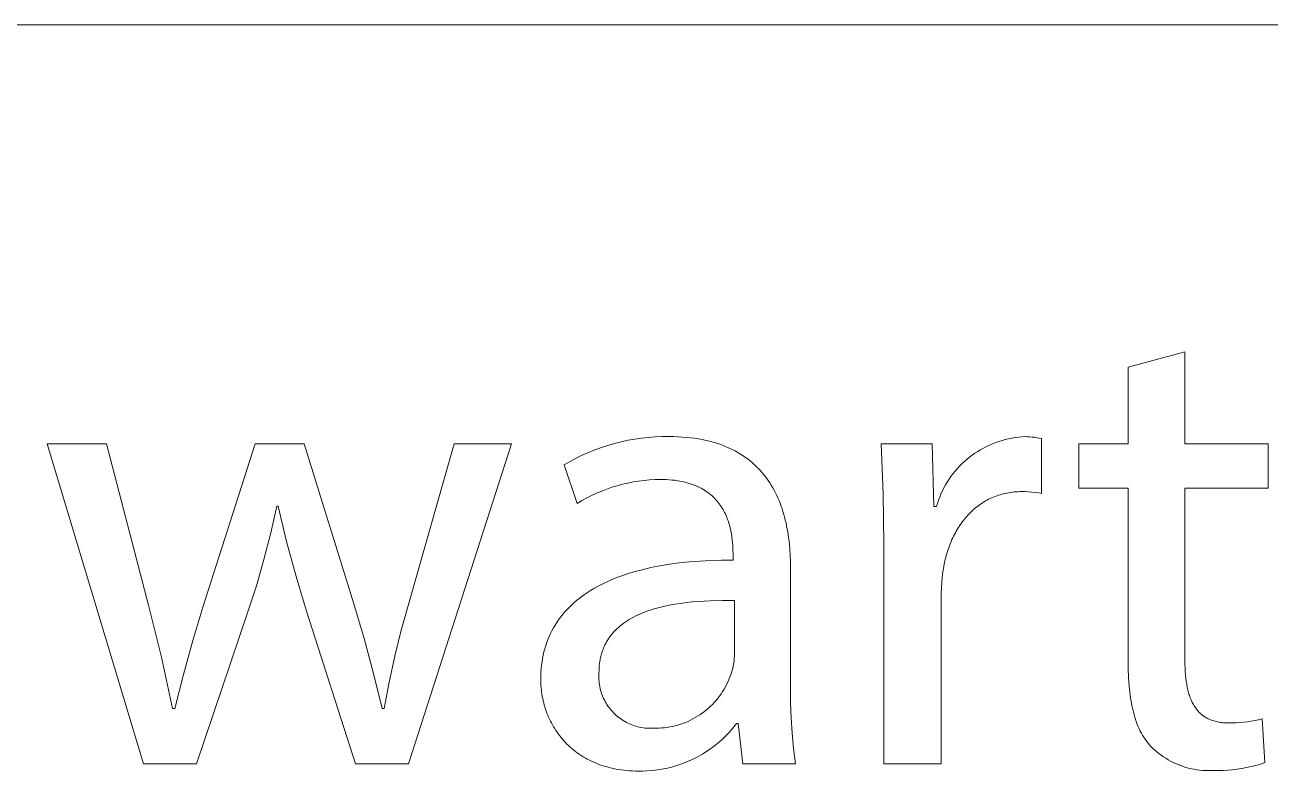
# Model space of a CAD drawing. Header units: millimetres. Extents: x -1519 to 3497, y -297 to 3208.
# Drawn here: x 2139.7 to 2234.4, y -213.3 to -156.6 of the extents above; entities that cross this region are included whole.
import ezdxf

# ---------------------------------------------------------------- set-up
doc = ezdxf.new("R2010")
doc.units = ezdxf.units.MM
doc.header["$MEASUREMENT"] = 0
doc.layers.add('Domyślny', color=7, linetype='Continuous', true_color=0x000000)

msp = doc.modelspace()

# ---------------------------------------------------------------- linework, layer by layer
at = {"layer": 'Domyślny', "color": 18, "lineweight": 15, "true_color": 0x000000}
for p, q in [((1601.477, -156.6), (3492.387, -156.6)), ((2223.629, -182.596), (2227.938, -181.443)), ((2227.938, -181.443), (2227.938, -188.426)), ((2223.629, -188.426), (2223.629, -182.596)), ((2184.578, -188.392), (2185.086, -188.264)), ((2185.086, -188.264), (2185.598, -188.154)), ((2185.598, -188.154), (2186.113, -188.062)), ((2186.113, -188.062), (2186.632, -187.988)), ((2186.632, -187.988), (2187.152, -187.931)), ((2187.152, -187.931), (2187.674, -187.893)), ((2187.674, -187.893), (2188.197, -187.873)), ((2188.197, -187.873), (2188.721, -187.871)), ((2188.721, -187.871), (2189.064, -187.875)), ((2189.064, -187.875), (2189.4, -187.886)), ((2189.4, -187.886), (2189.727, -187.904)), ((2189.727, -187.904), (2190.047, -187.929)), ((2190.047, -187.929), (2190.359, -187.961)), ((2190.359, -187.961), (2190.662, -188.001)), ((2190.662, -188.001), (2190.959, -188.046)), ((2190.959, -188.046), (2191.247, -188.099)), ((2191.247, -188.099), (2191.528, -188.158)), ((2191.528, -188.158), (2191.802, -188.223)), ((2191.802, -188.223), (2192.068, -188.294)), ((2192.068, -188.294), (2192.327, -188.372)), ((2192.327, -188.372), (2192.579, -188.455)), ((2213.315, -188.415), (2213.553, -188.323)), ((2213.553, -188.323), (2213.793, -188.238)), ((2213.793, -188.238), (2214.037, -188.163)), ((2214.037, -188.163), (2214.283, -188.095)), ((2214.283, -188.095), (2214.531, -188.037)), ((2214.531, -188.037), (2214.78, -187.987)), ((2214.78, -187.987), (2215.032, -187.945)), ((2215.032, -187.945), (2215.285, -187.913)), ((2215.285, -187.913), (2215.538, -187.889)), ((2215.538, -187.889), (2215.793, -187.874)), ((2215.793, -187.874), (2215.973, -187.878)), ((2215.973, -187.878), (2216.154, -187.888)), ((2216.154, -187.888), (2216.334, -187.904)), ((2216.334, -187.904), (2216.513, -187.926)), ((2216.513, -187.926), (2216.692, -187.953)), ((2216.692, -187.953), (2216.869, -187.986)), ((2216.869, -187.986), (2217.046, -188.025)), ((2217.046, -188.025), (2217.046, -192.184)), ((2148.774, -212.728), (2141.441, -188.424)), ((2141.441, -188.424), (2145.951, -188.424)), ((2145.951, -188.424), (2149.175, -200.785)), ((2153.284, -200.818), (2157.259, -188.424)), ((2157.259, -188.424), (2160.967, -188.424)), ((2160.967, -188.424), (2164.743, -200.584)), ((2168.902, -200.618), (2172.376, -188.424)), ((2176.753, -188.424), (2168.902, -212.728)), ((2172.376, -188.424), (2176.753, -188.424)), ((2181.652, -189.518), (2182.123, -189.289)), ((2182.123, -189.289), (2182.601, -189.075)), ((2182.601, -189.075), (2183.086, -188.879)), ((2183.086, -188.879), (2183.578, -188.699)), ((2183.578, -188.699), (2184.075, -188.537)), ((2184.075, -188.537), (2184.578, -188.392)), ((2192.579, -188.455), (2192.824, -188.545)), ((2192.824, -188.545), (2193.062, -188.64)), ((2193.062, -188.64), (2193.293, -188.741)), ((2193.293, -188.741), (2193.517, -188.847)), ((2193.517, -188.847), (2193.735, -188.959)), ((2193.735, -188.959), (2193.945, -189.076)), ((2193.945, -189.076), (2194.15, -189.198)), ((2194.15, -189.198), (2194.347, -189.325)), ((2194.347, -189.325), (2194.539, -189.457)), ((2204.998, -192.216), (2204.835, -188.426)), ((2204.835, -188.426), (2208.71, -188.426)), ((2208.71, -188.426), (2208.861, -193.186)), ((2211.56, -189.439), (2211.762, -189.285)), ((2211.762, -189.285), (2211.971, -189.138)), ((2211.971, -189.138), (2212.184, -188.998)), ((2212.184, -188.998), (2212.402, -188.866)), ((2212.402, -188.866), (2212.624, -188.741)), ((2212.624, -188.741), (2212.851, -188.625)), ((2212.851, -188.625), (2213.081, -188.516)), ((2213.081, -188.516), (2213.315, -188.415)), ((2219.87, -191.783), (2219.87, -188.426)), ((2219.87, -188.426), (2223.629, -188.426)), ((2227.938, -188.426), (2234.269, -188.426)), ((2234.269, -188.426), (2234.269, -191.783)), ((2180.736, -190.026), (2181.19, -189.764)), ((2181.739, -192.949), (2180.736, -190.026)), ((2181.19, -189.764), (2181.652, -189.518)), ((2194.539, -189.457), (2194.724, -189.593)), ((2194.724, -189.593), (2194.903, -189.735)), ((2194.903, -189.735), (2195.076, -189.881)), ((2195.076, -189.881), (2195.242, -190.031)), ((2195.242, -190.031), (2195.403, -190.186)), ((2195.403, -190.186), (2195.558, -190.345)), ((2210.632, -190.31), (2210.805, -190.123)), ((2210.805, -190.123), (2210.984, -189.942)), ((2210.984, -189.942), (2211.17, -189.768)), ((2211.17, -189.768), (2211.362, -189.6)), ((2211.362, -189.6), (2211.56, -189.439)), ((2186.821, -191.199), (2186.407, -191.251)), ((2187.236, -191.161), (2186.821, -191.199)), ((2187.653, -191.137), (2187.236, -191.161)), ((2188.069, -191.128), (2187.653, -191.137)), ((2188.299, -191.131), (2188.069, -191.128)), ((2188.522, -191.139), (2188.299, -191.131)), ((2188.738, -191.152), (2188.522, -191.139)), ((2188.949, -191.169), (2188.738, -191.152)), ((2189.153, -191.192), (2188.949, -191.169)), ((2189.352, -191.219), (2189.153, -191.192)), ((2189.544, -191.251), (2189.352, -191.219)), ((2195.558, -190.345), (2195.707, -190.508)), ((2195.707, -190.508), (2195.851, -190.675)), ((2195.851, -190.675), (2195.988, -190.845)), ((2195.988, -190.845), (2196.121, -191.02)), ((2196.121, -191.02), (2196.248, -191.198)), ((2196.248, -191.198), (2196.369, -191.379)), ((2209.868, -191.328), (2210.006, -191.114)), ((2210.006, -191.114), (2210.152, -190.905)), ((2210.152, -190.905), (2210.305, -190.701)), ((2210.305, -190.701), (2210.465, -190.503)), ((2210.465, -190.503), (2210.632, -190.31)), ((2183.212, -192.17), (2182.834, -192.345)), ((2183.596, -192.007), (2183.212, -192.17)), ((2183.985, -191.858), (2183.596, -192.007)), ((2184.379, -191.722), (2183.985, -191.858)), ((2184.778, -191.6), (2184.379, -191.722)), ((2185.181, -191.492), (2184.778, -191.6)), ((2185.587, -191.397), (2185.181, -191.492)), ((2185.996, -191.317), (2185.587, -191.397)), ((2186.407, -191.251), (2185.996, -191.317)), ((2189.731, -191.288), (2189.544, -191.251)), ((2189.912, -191.329), (2189.731, -191.288)), ((2190.087, -191.374), (2189.912, -191.329)), ((2190.256, -191.423), (2190.087, -191.374)), ((2190.42, -191.476), (2190.256, -191.423)), ((2190.579, -191.533), (2190.42, -191.476)), ((2190.732, -191.594), (2190.579, -191.533)), ((2190.881, -191.658), (2190.732, -191.594)), ((2191.024, -191.726), (2190.881, -191.658)), ((2191.162, -191.797), (2191.024, -191.726)), ((2191.295, -191.872), (2191.162, -191.797)), ((2191.423, -191.949), (2191.295, -191.872)), ((2191.546, -192.03), (2191.423, -191.949)), ((2191.665, -192.114), (2191.546, -192.03)), ((2191.779, -192.2), (2191.665, -192.114)), ((2196.369, -191.379), (2196.485, -191.564)), ((2196.485, -191.564), (2196.597, -191.752)), ((2196.597, -191.752), (2196.703, -191.943)), ((2196.703, -191.943), (2196.804, -192.137)), ((2196.804, -192.137), (2196.9, -192.333)), ((2209.392, -192.228), (2209.499, -191.997)), ((2209.499, -191.997), (2209.614, -191.77)), ((2209.614, -191.77), (2209.737, -191.547)), ((2209.737, -191.547), (2209.868, -191.328)), ((2214.411, -192.157), (2214.277, -192.185)), ((2214.547, -192.132), (2214.411, -192.157)), ((2214.685, -192.111), (2214.547, -192.132)), ((2214.824, -192.092), (2214.685, -192.111)), ((2214.965, -192.077), (2214.824, -192.092)), ((2215.107, -192.066), (2214.965, -192.077)), ((2215.251, -192.057), (2215.107, -192.066)), ((2215.396, -192.052), (2215.251, -192.057)), ((2215.542, -192.05), (2215.396, -192.052)), ((2215.794, -192.053), (2215.542, -192.05)), ((2216.046, -192.064), (2215.794, -192.053)), ((2216.297, -192.082), (2216.046, -192.064)), ((2216.548, -192.108), (2216.297, -192.082)), ((2216.797, -192.142), (2216.548, -192.108)), ((2217.046, -192.184), (2216.797, -192.142)), ((2223.629, -191.783), (2219.87, -191.783)), ((2223.629, -205.046), (2223.629, -191.783)), ((2234.269, -191.783), (2227.938, -191.783)), ((2227.938, -191.783), (2227.938, -204.896)), ((2182.097, -192.735), (2181.739, -192.949)), ((2182.462, -192.534), (2182.097, -192.735)), ((2182.834, -192.345), (2182.462, -192.534)), ((2191.889, -192.289), (2191.779, -192.2)), ((2191.994, -192.381), (2191.889, -192.289)), ((2192.095, -192.475), (2191.994, -192.381)), ((2192.191, -192.571), (2192.095, -192.475)), ((2192.283, -192.67), (2192.191, -192.571)), ((2192.372, -192.77), (2192.283, -192.67)), ((2192.456, -192.873), (2192.372, -192.77)), ((2192.537, -192.977), (2192.456, -192.873)), ((2192.613, -193.083), (2192.537, -192.977)), ((2192.686, -193.191), (2192.613, -193.083)), ((2196.9, -192.333), (2196.991, -192.533)), ((2196.991, -192.533), (2197.078, -192.735)), ((2197.078, -192.735), (2197.159, -192.94)), ((2197.159, -192.94), (2197.237, -193.147)), ((2205.036, -196.009), (2204.998, -192.216)), ((2209.045, -193.186), (2209.119, -192.942)), ((2209.119, -192.942), (2209.201, -192.701)), ((2209.201, -192.701), (2209.292, -192.463)), ((2209.292, -192.463), (2209.392, -192.228)), ((2212.34, -193.041), (2212.233, -193.119)), ((2212.448, -192.966), (2212.34, -193.041)), ((2212.558, -192.894), (2212.448, -192.966)), ((2212.67, -192.825), (2212.558, -192.894)), ((2212.784, -192.758), (2212.67, -192.825)), ((2212.899, -192.695), (2212.784, -192.758)), ((2213.016, -192.634), (2212.899, -192.695)), ((2213.135, -192.575), (2213.016, -192.634)), ((2213.256, -192.52), (2213.135, -192.575)), ((2213.378, -192.468), (2213.256, -192.52)), ((2213.501, -192.418), (2213.378, -192.468)), ((2213.626, -192.372), (2213.501, -192.418)), ((2213.753, -192.329), (2213.626, -192.372)), ((2213.882, -192.288), (2213.753, -192.329)), ((2214.012, -192.251), (2213.882, -192.288)), ((2214.143, -192.216), (2214.012, -192.251)), ((2214.277, -192.185), (2214.143, -192.216)), ((2158.896, -193.151), (2158.44, -195.183)), ((2158.996, -193.151), (2158.896, -193.151)), ((2159.636, -195.835), (2158.996, -193.151)), ((2192.755, -193.3), (2192.686, -193.191)), ((2192.821, -193.411), (2192.755, -193.3)), ((2192.883, -193.523), (2192.821, -193.411)), ((2192.942, -193.635), (2192.883, -193.523)), ((2192.998, -193.749), (2192.942, -193.635)), ((2193.05, -193.864), (2192.998, -193.749)), ((2193.099, -193.979), (2193.05, -193.864)), ((2193.146, -194.095), (2193.099, -193.979)), ((2197.237, -193.147), (2197.31, -193.356)), ((2197.31, -193.356), (2197.378, -193.568)), ((2197.378, -193.568), (2197.442, -193.781)), ((2197.442, -193.781), (2197.502, -193.996)), ((2197.502, -193.996), (2197.558, -194.213)), ((2208.861, -193.186), (2209.045, -193.186)), ((2211.264, -194.032), (2211.177, -194.137)), ((2211.352, -193.93), (2211.264, -194.032)), ((2211.443, -193.83), (2211.352, -193.93)), ((2211.535, -193.732), (2211.443, -193.83)), ((2211.629, -193.637), (2211.535, -193.732)), ((2211.725, -193.544), (2211.629, -193.637)), ((2211.823, -193.454), (2211.725, -193.544)), ((2211.923, -193.366), (2211.823, -193.454)), ((2212.025, -193.281), (2211.923, -193.366)), ((2212.128, -193.199), (2212.025, -193.281)), ((2212.233, -193.119), (2212.128, -193.199)), ((2193.189, -194.212), (2193.146, -194.095)), ((2193.23, -194.329), (2193.189, -194.212)), ((2193.267, -194.446), (2193.23, -194.329)), ((2193.302, -194.564), (2193.267, -194.446)), ((2193.335, -194.681), (2193.302, -194.564)), ((2193.365, -194.798), (2193.335, -194.681)), ((2193.393, -194.915), (2193.365, -194.798)), ((2193.418, -195.032), (2193.393, -194.915)), ((2197.558, -194.213), (2197.61, -194.432)), ((2197.61, -194.432), (2197.657, -194.652)), ((2197.657, -194.652), (2197.701, -194.874)), ((2197.701, -194.874), (2197.741, -195.097)), ((2210.624, -194.932), (2210.553, -195.054)), ((2210.697, -194.812), (2210.624, -194.932)), ((2210.772, -194.694), (2210.697, -194.812)), ((2210.849, -194.578), (2210.772, -194.694)), ((2210.928, -194.465), (2210.849, -194.578)), ((2211.009, -194.353), (2210.928, -194.465)), ((2211.092, -194.244), (2211.009, -194.353)), ((2211.177, -194.137), (2211.092, -194.244)), ((2158.44, -195.183), (2157.922, -197.201)), ((2160.36, -198.497), (2159.636, -195.835)), ((2193.462, -195.264), (2193.418, -195.032)), ((2193.498, -195.494), (2193.462, -195.264)), ((2193.527, -195.719), (2193.498, -195.494)), ((2193.548, -195.94), (2193.527, -195.719)), ((2193.564, -196.155), (2193.548, -195.94)), ((2197.741, -195.097), (2197.81, -195.546)), ((2197.81, -195.546), (2197.865, -195.998)), ((2210.168, -195.829), (2210.111, -195.965)), ((2210.227, -195.695), (2210.168, -195.829)), ((2210.288, -195.563), (2210.227, -195.695)), ((2210.351, -195.433), (2210.288, -195.563)), ((2210.416, -195.305), (2210.351, -195.433)), ((2210.483, -195.178), (2210.416, -195.305)), ((2210.553, -195.054), (2210.483, -195.178)), ((2193.574, -196.364), (2193.564, -196.155)), ((2193.58, -196.565), (2193.574, -196.364)), ((2193.582, -196.757), (2193.58, -196.565)), ((2193.582, -197.259), (2193.582, -196.757)), ((2197.865, -195.998), (2197.907, -196.454)), ((2197.907, -196.454), (2197.936, -196.911)), ((2205.036, -212.73), (2205.036, -196.009)), ((2209.814, -196.818), (2209.733, -197.115)), ((2209.905, -196.526), (2209.814, -196.818)), ((2210.004, -196.242), (2209.905, -196.526)), ((2210.056, -196.103), (2210.004, -196.242)), ((2210.111, -195.965), (2210.056, -196.103)), ((2157.922, -197.201), (2157.345, -199.202)), ((2186.672, -197.979), (2187.338, -197.825)), ((2187.338, -197.825), (2188.029, -197.689)), ((2188.029, -197.689), (2188.747, -197.571)), ((2188.747, -197.571), (2189.49, -197.472)), ((2189.49, -197.472), (2190.258, -197.392)), ((2190.258, -197.392), (2191.052, -197.33)), ((2191.052, -197.33), (2191.871, -197.287)), ((2191.871, -197.287), (2192.714, -197.263)), ((2192.714, -197.263), (2193.582, -197.259)), ((2197.936, -196.911), (2197.953, -197.369)), ((2197.953, -197.369), (2197.958, -197.826)), ((2197.958, -197.826), (2197.958, -206.913)), ((2209.596, -197.73), (2209.535, -198.138)), ((2209.66, -197.419), (2209.596, -197.73)), ((2209.733, -197.115), (2209.66, -197.419)), ((2161.168, -201.136), (2160.36, -198.497)), ((2184.002, -198.896), (2184.272, -198.776)), ((2184.272, -198.776), (2184.548, -198.661)), ((2184.548, -198.661), (2184.832, -198.55)), ((2184.832, -198.55), (2185.122, -198.444)), ((2185.122, -198.444), (2185.419, -198.342)), ((2185.419, -198.342), (2185.722, -198.244)), ((2185.722, -198.244), (2186.032, -198.151)), ((2186.032, -198.151), (2186.349, -198.063)), ((2186.349, -198.063), (2186.672, -197.979)), ((2209.487, -198.548), (2209.45, -198.959)), ((2209.535, -198.138), (2209.487, -198.548)), ((2157.345, -199.202), (2156.708, -201.186)), ((2182.302, -199.855), (2182.524, -199.705)), ((2182.524, -199.705), (2182.753, -199.559)), ((2182.753, -199.559), (2182.989, -199.418)), ((2182.989, -199.418), (2183.232, -199.281)), ((2183.232, -199.281), (2183.482, -199.148)), ((2183.482, -199.148), (2183.738, -199.02)), ((2183.738, -199.02), (2184.002, -198.896)), ((2209.425, -199.371), (2209.412, -199.784)), ((2209.45, -198.959), (2209.425, -199.371)), ((2164.743, -200.584), (2165.533, -203.209)), ((2168.356, -202.572), (2168.902, -200.618)), ((2181.115, -200.846), (2181.295, -200.671)), ((2181.295, -200.671), (2181.483, -200.499)), ((2181.483, -200.499), (2181.677, -200.332)), ((2181.677, -200.332), (2181.879, -200.169)), ((2181.879, -200.169), (2182.087, -200.01)), ((2182.087, -200.01), (2182.302, -199.855)), ((2188.726, -200.684), (2188.305, -200.774)), ((2189.156, -200.606), (2188.726, -200.684)), ((2189.594, -200.538), (2189.156, -200.606)), ((2190.038, -200.481), (2189.594, -200.538)), ((2190.487, -200.433), (2190.038, -200.481)), ((2190.94, -200.395), (2190.487, -200.433)), ((2191.396, -200.366), (2190.94, -200.395)), ((2191.854, -200.345), (2191.396, -200.366)), ((2192.771, -200.325), (2191.854, -200.345)), ((2193.682, -200.332), (2192.771, -200.325)), ((2193.682, -204.541), (2193.682, -200.332)), ((2209.412, -199.784), (2209.412, -212.73)), ((2149.175, -200.785), (2150.137, -204.638)), ((2152.505, -203.366), (2153.284, -200.818)), ((2156.708, -201.186), (2152.783, -212.728)), ((2164.893, -212.728), (2161.168, -201.136)), ((2180.32, -201.788), (2180.465, -201.591)), ((2180.465, -201.591), (2180.617, -201.399)), ((2180.617, -201.399), (2180.776, -201.21)), ((2180.776, -201.21), (2180.942, -201.026)), ((2180.942, -201.026), (2181.115, -200.846)), ((2186.018, -201.584), (2185.851, -201.675)), ((2186.19, -201.497), (2186.018, -201.584)), ((2186.365, -201.414), (2186.19, -201.497)), ((2186.544, -201.335), (2186.365, -201.414)), ((2186.727, -201.259), (2186.544, -201.335)), ((2186.913, -201.187), (2186.727, -201.259)), ((2187.103, -201.118), (2186.913, -201.187)), ((2187.296, -201.053), (2187.103, -201.118)), ((2187.492, -200.991), (2187.296, -201.053)), ((2187.691, -200.932), (2187.492, -200.991)), ((2187.893, -200.876), (2187.691, -200.932)), ((2188.305, -200.774), (2187.893, -200.876)), ((2167.867, -204.541), (2168.356, -202.572)), ((2179.814, -202.616), (2179.929, -202.403)), ((2179.929, -202.403), (2180.053, -202.194)), ((2180.053, -202.194), (2180.183, -201.989)), ((2180.183, -201.989), (2180.32, -201.788)), ((2184.677, -202.543), (2184.614, -202.606)), ((2184.741, -202.481), (2184.677, -202.543)), ((2184.807, -202.42), (2184.741, -202.481)), ((2184.873, -202.36), (2184.807, -202.42)), ((2184.941, -202.301), (2184.873, -202.36)), ((2185.011, -202.243), (2184.941, -202.301)), ((2185.081, -202.186), (2185.011, -202.243)), ((2185.226, -202.076), (2185.081, -202.186)), ((2185.375, -201.969), (2185.226, -202.076)), ((2185.529, -201.867), (2185.375, -201.969)), ((2185.688, -201.769), (2185.529, -201.867)), ((2185.851, -201.675), (2185.688, -201.769)), ((2151.792, -205.934), (2152.505, -203.366)), ((2165.533, -203.209), (2166.252, -205.854)), ((2179.345, -203.743), (2179.424, -203.509)), ((2179.424, -203.509), (2179.51, -203.28)), ((2179.51, -203.28), (2179.604, -203.055)), ((2179.604, -203.055), (2179.705, -202.833)), ((2179.705, -202.833), (2179.814, -202.616)), ((2183.972, -203.454), (2183.928, -203.532)), ((2184.017, -203.377), (2183.972, -203.454)), ((2184.064, -203.301), (2184.017, -203.377)), ((2184.113, -203.226), (2184.064, -203.301)), ((2184.163, -203.153), (2184.113, -203.226)), ((2184.214, -203.081), (2184.163, -203.153)), ((2184.267, -203.009), (2184.214, -203.081)), ((2184.321, -202.939), (2184.267, -203.009)), ((2184.377, -202.871), (2184.321, -202.939)), ((2184.434, -202.803), (2184.377, -202.871)), ((2184.493, -202.736), (2184.434, -202.803)), ((2184.553, -202.671), (2184.493, -202.736)), ((2184.614, -202.606), (2184.553, -202.671)), ((2179.103, -204.716), (2179.152, -204.467)), ((2179.152, -204.467), (2179.209, -204.222)), ((2179.209, -204.222), (2179.273, -203.98)), ((2179.273, -203.98), (2179.345, -203.743)), ((2183.555, -204.475), (2183.531, -204.569)), ((2183.58, -204.383), (2183.555, -204.475)), ((2183.608, -204.292), (2183.58, -204.383)), ((2183.637, -204.203), (2183.608, -204.292)), ((2183.667, -204.115), (2183.637, -204.203)), ((2183.699, -204.028), (2183.667, -204.115)), ((2183.734, -203.942), (2183.699, -204.028)), ((2183.769, -203.858), (2183.734, -203.942)), ((2183.807, -203.775), (2183.769, -203.858)), ((2183.846, -203.693), (2183.807, -203.775)), ((2183.886, -203.612), (2183.846, -203.693)), ((2183.928, -203.532), (2183.886, -203.612)), ((2150.137, -204.638), (2150.979, -208.519)), ((2167.437, -206.524), (2167.867, -204.541)), ((2179, -205.488), (2179.027, -205.227)), ((2179.027, -205.227), (2179.061, -204.97)), ((2179.061, -204.97), (2179.103, -204.716)), ((2183.408, -205.364), (2183.401, -205.469)), ((2183.417, -205.26), (2183.408, -205.364)), ((2183.428, -205.157), (2183.417, -205.26)), ((2183.44, -205.056), (2183.428, -205.157)), ((2183.455, -204.956), (2183.44, -205.056)), ((2183.471, -204.857), (2183.455, -204.956)), ((2183.49, -204.759), (2183.471, -204.857)), ((2183.51, -204.663), (2183.49, -204.759)), ((2183.531, -204.569), (2183.51, -204.663)), ((2193.569, -205.446), (2193.597, -205.319)), ((2193.597, -205.319), (2193.622, -205.191)), ((2193.622, -205.191), (2193.642, -205.062)), ((2193.642, -205.062), (2193.658, -204.932)), ((2193.658, -204.932), (2193.67, -204.802)), ((2193.67, -204.802), (2193.678, -204.672)), ((2193.678, -204.672), (2193.682, -204.541)), ((2223.634, -205.573), (2223.629, -205.046)), ((2227.938, -204.896), (2227.941, -205.174)), ((2227.941, -205.174), (2227.949, -205.444)), ((2151.146, -208.519), (2151.792, -205.934)), ((2166.252, -205.854), (2166.897, -208.519)), ((2178.966, -206.295), (2178.97, -206.022)), ((2178.968, -206.46), (2178.966, -206.295)), ((2178.97, -206.022), (2178.981, -205.753)), ((2178.981, -205.753), (2179, -205.488)), ((2183.384, -205.928), (2183.38, -206.063)), ((2183.38, -206.063), (2183.38, -206.197)), ((2183.38, -206.197), (2183.386, -206.332)), ((2183.392, -205.794), (2183.384, -205.928)), ((2183.386, -206.332), (2183.395, -206.466)), ((2183.393, -205.685), (2183.392, -205.794)), ((2183.396, -205.576), (2183.393, -205.685)), ((2183.401, -205.469), (2183.396, -205.576)), ((2193.184, -206.519), (2193.268, -206.33)), ((2193.268, -206.33), (2193.344, -206.139)), ((2193.344, -206.139), (2193.415, -205.945)), ((2193.415, -205.945), (2193.459, -205.822)), ((2193.459, -205.822), (2193.5, -205.698)), ((2193.5, -205.698), (2193.536, -205.572)), ((2193.536, -205.572), (2193.569, -205.446)), ((2223.651, -206.085), (2223.634, -205.573)), ((2223.68, -206.579), (2223.651, -206.085)), ((2227.949, -205.444), (2227.962, -205.707)), ((2227.962, -205.707), (2227.98, -205.962)), ((2227.98, -205.962), (2228.005, -206.209)), ((2228.005, -206.209), (2228.035, -206.448)), ((2167.064, -208.519), (2167.437, -206.524)), ((2178.973, -206.625), (2178.968, -206.46)), ((2178.982, -206.79), (2178.973, -206.625)), ((2178.995, -206.955), (2178.982, -206.79)), ((2179.012, -207.119), (2178.995, -206.955)), ((2179.032, -207.282), (2179.012, -207.119)), ((2179.056, -207.445), (2179.032, -207.282)), ((2183.395, -206.466), (2183.41, -206.6)), ((2183.41, -206.6), (2183.429, -206.733)), ((2183.429, -206.733), (2183.452, -206.865)), ((2183.452, -206.865), (2183.48, -206.997)), ((2183.48, -206.997), (2183.513, -207.127)), ((2183.513, -207.127), (2183.55, -207.257)), ((2183.55, -207.257), (2183.592, -207.385)), ((2192.674, -207.415), (2192.788, -207.243)), ((2192.788, -207.243), (2192.896, -207.068)), ((2192.896, -207.068), (2192.998, -206.888)), ((2192.998, -206.888), (2193.095, -206.705)), ((2193.095, -206.705), (2193.184, -206.519)), ((2197.958, -206.913), (2197.96, -208.08)), ((2223.721, -207.057), (2223.68, -206.579)), ((2223.775, -207.517), (2223.721, -207.057)), ((2228.035, -206.448), (2228.07, -206.68)), ((2228.07, -206.68), (2228.112, -206.903)), ((2228.112, -206.903), (2228.136, -207.011)), ((2228.136, -207.011), (2228.16, -207.118)), ((2228.16, -207.118), (2228.187, -207.222)), ((2228.187, -207.222), (2228.215, -207.324)), ((2179.084, -207.607), (2179.056, -207.445)), ((2179.115, -207.769), (2179.084, -207.607)), ((2179.15, -207.93), (2179.115, -207.769)), ((2179.189, -208.09), (2179.15, -207.93)), ((2179.231, -208.248), (2179.189, -208.09)), ((2179.277, -208.406), (2179.231, -208.248)), ((2183.592, -207.385), (2183.638, -207.511)), ((2183.638, -207.511), (2183.688, -207.636)), ((2183.688, -207.636), (2183.742, -207.759)), ((2183.742, -207.759), (2183.801, -207.88)), ((2183.801, -207.88), (2183.864, -207.999)), ((2183.864, -207.999), (2183.93, -208.116)), ((2183.93, -208.116), (2184.001, -208.23)), ((2184.001, -208.23), (2184.076, -208.342)), ((2191.871, -208.356), (2192.018, -208.211)), ((2192.018, -208.211), (2192.159, -208.061)), ((2192.159, -208.061), (2192.296, -207.907)), ((2192.296, -207.907), (2192.428, -207.747)), ((2192.428, -207.747), (2192.553, -207.583)), ((2192.553, -207.583), (2192.674, -207.415)), ((2197.96, -208.08), (2197.999, -209.245)), ((2223.807, -207.741), (2223.775, -207.517)), ((2223.842, -207.961), (2223.807, -207.741)), ((2223.88, -208.176), (2223.842, -207.961)), ((2223.922, -208.386), (2223.88, -208.176)), ((2228.215, -207.324), (2228.244, -207.424)), ((2228.244, -207.424), (2228.275, -207.523)), ((2228.275, -207.523), (2228.308, -207.619)), ((2228.308, -207.619), (2228.343, -207.713)), ((2228.343, -207.713), (2228.379, -207.804)), ((2228.379, -207.804), (2228.416, -207.894)), ((2228.416, -207.894), (2228.456, -207.982)), ((2228.456, -207.982), (2228.497, -208.067)), ((2228.497, -208.067), (2228.54, -208.15)), ((2228.54, -208.15), (2228.585, -208.231)), ((2228.585, -208.231), (2228.631, -208.31)), ((2150.979, -208.519), (2151.146, -208.519)), ((2166.897, -208.519), (2167.064, -208.519)), ((2179.327, -208.563), (2179.277, -208.406)), ((2179.38, -208.719), (2179.327, -208.563)), ((2179.437, -208.873), (2179.38, -208.719)), ((2179.497, -209.026), (2179.437, -208.873)), ((2179.561, -209.178), (2179.497, -209.026)), ((2179.629, -209.328), (2179.561, -209.178)), ((2184.076, -208.342), (2184.154, -208.451)), ((2184.154, -208.451), (2184.237, -208.558)), ((2184.237, -208.558), (2184.322, -208.662)), ((2184.322, -208.662), (2184.412, -208.762)), ((2184.412, -208.762), (2184.504, -208.86)), ((2184.504, -208.86), (2184.6, -208.954)), ((2184.6, -208.954), (2184.7, -209.045)), ((2184.7, -209.045), (2184.802, -209.132)), ((2184.802, -209.132), (2184.907, -209.216)), ((2190.715, -209.22), (2190.892, -209.114)), ((2190.892, -209.114), (2191.066, -209.002)), ((2191.066, -209.002), (2191.235, -208.884)), ((2191.235, -208.884), (2191.401, -208.76)), ((2191.401, -208.76), (2191.562, -208.631)), ((2191.562, -208.631), (2191.719, -208.496)), ((2191.719, -208.496), (2191.871, -208.356)), ((2223.968, -208.592), (2223.922, -208.386)), ((2224.017, -208.794), (2223.968, -208.592)), ((2224.07, -208.991), (2224.017, -208.794)), ((2224.126, -209.183), (2224.07, -208.991)), ((2224.186, -209.371), (2224.126, -209.183)), ((2228.631, -208.31), (2228.679, -208.387)), ((2228.679, -208.387), (2228.73, -208.461)), ((2228.73, -208.461), (2228.781, -208.533)), ((2228.781, -208.533), (2228.835, -208.603)), ((2228.835, -208.603), (2228.891, -208.671)), ((2228.891, -208.671), (2228.948, -208.737)), ((2228.948, -208.737), (2229.007, -208.8)), ((2229.007, -208.8), (2229.068, -208.861)), ((2229.068, -208.861), (2229.131, -208.92)), ((2229.131, -208.92), (2229.196, -208.976)), ((2229.196, -208.976), (2229.23, -209.004)), ((2229.23, -209.004), (2229.263, -209.03)), ((2229.263, -209.03), (2229.298, -209.057)), ((2229.298, -209.057), (2229.332, -209.082)), ((2229.332, -209.082), (2229.368, -209.107)), ((2229.368, -209.107), (2229.403, -209.132)), ((2229.403, -209.132), (2229.439, -209.156)), ((2229.439, -209.156), (2229.476, -209.179)), ((2229.476, -209.179), (2229.551, -209.224)), ((2179.701, -209.477), (2179.629, -209.328)), ((2179.776, -209.623), (2179.701, -209.477)), ((2179.855, -209.769), (2179.776, -209.623)), ((2179.937, -209.912), (2179.855, -209.769)), ((2180.023, -210.053), (2179.937, -209.912)), ((2180.113, -210.193), (2180.023, -210.053)), ((2184.907, -209.216), (2185.015, -209.296)), ((2185.015, -209.296), (2185.126, -209.373)), ((2185.126, -209.373), (2185.239, -209.445)), ((2185.239, -209.445), (2185.355, -209.514)), ((2185.355, -209.514), (2185.473, -209.579)), ((2185.473, -209.579), (2185.593, -209.639)), ((2185.593, -209.639), (2185.715, -209.696)), ((2185.715, -209.696), (2185.839, -209.748)), ((2185.839, -209.748), (2185.964, -209.796)), ((2185.964, -209.796), (2186.092, -209.839)), ((2186.092, -209.839), (2186.22, -209.878)), ((2186.22, -209.878), (2186.35, -209.913)), ((2186.35, -209.913), (2186.482, -209.943)), ((2186.482, -209.943), (2186.614, -209.969)), ((2186.614, -209.969), (2186.746, -209.99)), ((2186.746, -209.99), (2186.88, -210.007)), ((2186.88, -210.007), (2187.014, -210.019)), ((2187.014, -210.019), (2187.148, -210.026)), ((2187.148, -210.026), (2187.283, -210.029)), ((2187.283, -210.029), (2187.417, -210.027)), ((2187.417, -210.027), (2187.552, -210.02)), ((2187.552, -210.02), (2187.758, -210.022)), ((2187.758, -210.022), (2187.965, -210.017)), ((2187.965, -210.017), (2188.171, -210.005)), ((2188.171, -210.005), (2188.376, -209.985)), ((2188.376, -209.985), (2188.581, -209.959)), ((2188.581, -209.959), (2188.785, -209.926)), ((2188.785, -209.926), (2188.988, -209.885)), ((2188.988, -209.885), (2189.189, -209.838)), ((2189.189, -209.838), (2189.388, -209.784)), ((2189.388, -209.784), (2189.585, -209.723)), ((2189.585, -209.723), (2189.78, -209.655)), ((2189.78, -209.655), (2189.973, -209.581)), ((2189.973, -209.581), (2190.163, -209.5)), ((2190.163, -209.5), (2190.35, -209.413)), ((2190.35, -209.413), (2190.534, -209.319)), ((2190.534, -209.319), (2190.715, -209.22)), ((2193.652, -209.92), (2193.447, -210.163)), ((2193.849, -209.67), (2193.652, -209.92)), ((2193.983, -209.67), (2193.849, -209.67)), ((2194.333, -212.726), (2193.983, -209.67)), ((2197.999, -209.245), (2198.076, -210.409)), ((2224.25, -209.554), (2224.186, -209.371)), ((2224.318, -209.733), (2224.25, -209.554)), ((2224.39, -209.906), (2224.318, -209.733)), ((2224.465, -210.075), (2224.39, -209.906)), ((2224.545, -210.239), (2224.465, -210.075)), ((2229.551, -209.224), (2229.628, -209.267)), ((2229.628, -209.267), (2229.707, -209.307)), ((2229.707, -209.307), (2229.788, -209.345)), ((2229.788, -209.345), (2229.871, -209.38)), ((2229.871, -209.38), (2229.956, -209.413)), ((2229.956, -209.413), (2230.044, -209.444)), ((2230.044, -209.444), (2230.133, -209.472)), ((2230.133, -209.472), (2230.225, -209.498)), ((2230.225, -209.498), (2230.319, -209.522)), ((2230.319, -209.522), (2230.414, -209.543)), ((2230.414, -209.543), (2230.513, -209.562)), ((2230.513, -209.562), (2230.613, -209.578)), ((2230.613, -209.578), (2230.716, -209.591)), ((2230.716, -209.591), (2230.82, -209.603)), ((2230.82, -209.603), (2230.927, -209.611)), ((2230.927, -209.611), (2231.037, -209.618)), ((2231.037, -209.618), (2231.148, -209.621)), ((2231.148, -209.621), (2231.262, -209.623)), ((2231.262, -209.623), (2231.549, -209.624)), ((2231.549, -209.624), (2231.836, -209.616)), ((2231.836, -209.616), (2232.123, -209.599)), ((2232.123, -209.599), (2232.409, -209.572)), ((2232.409, -209.572), (2232.694, -209.537)), ((2232.694, -209.537), (2232.978, -209.493)), ((2232.978, -209.493), (2233.26, -209.439)), ((2233.26, -209.439), (2233.54, -209.377)), ((2233.54, -209.377), (2233.818, -209.305)), ((2233.818, -209.305), (2234.018, -212.629)), ((2180.206, -210.33), (2180.113, -210.193)), ((2180.303, -210.466), (2180.206, -210.33)), ((2180.403, -210.599), (2180.303, -210.466)), ((2180.507, -210.73), (2180.403, -210.599)), ((2180.615, -210.858), (2180.507, -210.73)), ((2180.726, -210.985), (2180.615, -210.858)), ((2180.841, -211.108), (2180.726, -210.985)), ((2192.545, -211.059), (2192.301, -211.263)), ((2192.782, -210.847), (2192.545, -211.059)), ((2193.012, -210.627), (2192.782, -210.847)), ((2193.233, -210.398), (2193.012, -210.627)), ((2193.447, -210.163), (2193.233, -210.398)), ((2198.076, -210.409), (2198.19, -211.57)), ((2224.628, -210.399), (2224.545, -210.239)), ((2224.716, -210.553), (2224.628, -210.399)), ((2224.762, -210.629), (2224.716, -210.553)), ((2224.808, -210.703), (2224.762, -210.629)), ((2224.856, -210.776), (2224.808, -210.703)), ((2224.904, -210.848), (2224.856, -210.776)), ((2224.954, -210.918), (2224.904, -210.848)), ((2225.005, -210.987), (2224.954, -210.918)), ((2225.057, -211.055), (2225.005, -210.987)), ((2225.11, -211.122), (2225.057, -211.055)), ((2180.959, -211.229), (2180.841, -211.108)), ((2181.081, -211.348), (2180.959, -211.229)), ((2181.207, -211.463), (2181.081, -211.348)), ((2181.336, -211.576), (2181.207, -211.463)), ((2181.469, -211.686), (2181.336, -211.576)), ((2181.606, -211.793), (2181.469, -211.686)), ((2181.745, -211.897), (2181.606, -211.793)), ((2181.889, -211.998), (2181.745, -211.897)), ((2182.036, -212.095), (2181.889, -211.998)), ((2191.257, -211.989), (2190.981, -212.148)), ((2191.527, -211.821), (2191.257, -211.989)), ((2191.791, -211.644), (2191.527, -211.821)), ((2192.049, -211.458), (2191.791, -211.644)), ((2192.301, -211.263), (2192.049, -211.458)), ((2198.19, -211.57), (2198.342, -212.726)), ((2225.164, -211.188), (2225.11, -211.122)), ((2225.219, -211.252), (2225.164, -211.188)), ((2225.275, -211.315), (2225.219, -211.252)), ((2225.332, -211.377), (2225.275, -211.315)), ((2225.482, -211.526), (2225.332, -211.377)), ((2225.637, -211.67), (2225.482, -211.526)), ((2225.796, -211.809), (2225.637, -211.67)), ((2225.961, -211.942), (2225.796, -211.809)), ((2226.13, -212.069), (2225.961, -211.942)), ((2152.783, -212.728), (2148.774, -212.728)), ((2168.902, -212.728), (2164.893, -212.728)), ((2182.187, -212.19), (2182.036, -212.095)), ((2182.341, -212.281), (2182.187, -212.19)), ((2182.499, -212.368), (2182.341, -212.281)), ((2182.66, -212.452), (2182.499, -212.368)), ((2182.825, -212.532), (2182.66, -212.452)), ((2182.994, -212.609), (2182.825, -212.532)), ((2183.166, -212.682), (2182.994, -212.609)), ((2183.341, -212.751), (2183.166, -212.682)), ((2183.521, -212.817), (2183.341, -212.751)), ((2183.703, -212.878), (2183.521, -212.817)), ((2183.889, -212.935), (2183.703, -212.878)), ((2184.079, -212.988), (2183.889, -212.935)), ((2184.273, -213.037), (2184.079, -212.988)), ((2188.918, -212.974), (2188.609, -213.051)), ((2189.224, -212.887), (2188.918, -212.974)), ((2189.527, -212.79), (2189.224, -212.887)), ((2189.826, -212.682), (2189.527, -212.79)), ((2190.122, -212.563), (2189.826, -212.682)), ((2190.413, -212.435), (2190.122, -212.563)), ((2190.699, -212.296), (2190.413, -212.435)), ((2190.981, -212.148), (2190.699, -212.296)), ((2198.342, -212.726), (2194.333, -212.726)), ((2209.412, -212.73), (2205.036, -212.73)), ((2226.303, -212.191), (2226.13, -212.069)), ((2226.48, -212.306), (2226.303, -212.191)), ((2226.661, -212.416), (2226.48, -212.306)), ((2226.846, -212.519), (2226.661, -212.416)), ((2227.034, -212.615), (2226.846, -212.519)), ((2227.225, -212.705), (2227.034, -212.615)), ((2227.42, -212.788), (2227.225, -212.705)), ((2227.617, -212.865), (2227.42, -212.788)), ((2227.816, -212.934), (2227.617, -212.865)), ((2228.018, -212.997), (2227.816, -212.934)), ((2232.979, -212.94), (2232.626, -213.019)), ((2233.329, -212.848), (2232.979, -212.94)), ((2233.676, -212.745), (2233.329, -212.848)), ((2234.018, -212.629), (2233.676, -212.745)), ((2184.469, -213.082), (2184.273, -213.037)), ((2184.67, -213.122), (2184.469, -213.082)), ((2184.874, -213.158), (2184.67, -213.122)), ((2185.081, -213.189), (2184.874, -213.158)), ((2185.292, -213.216), (2185.081, -213.189)), ((2185.506, -213.238), (2185.292, -213.216)), ((2185.724, -213.255), (2185.506, -213.238)), ((2185.946, -213.268), (2185.724, -213.255)), ((2186.171, -213.275), (2185.946, -213.268)), ((2186.399, -213.278), (2186.171, -213.275)), ((2186.717, -213.278), (2186.399, -213.278)), ((2187.035, -213.268), (2186.717, -213.278)), ((2187.353, -213.246), (2187.035, -213.268)), ((2187.669, -213.214), (2187.353, -213.246)), ((2187.984, -213.17), (2187.669, -213.214)), ((2188.298, -213.116), (2187.984, -213.17)), ((2188.609, -213.051), (2188.298, -213.116)), ((2228.222, -213.053), (2228.018, -212.997)), ((2228.428, -213.102), (2228.222, -213.053)), ((2228.636, -213.143), (2228.428, -213.102)), ((2228.844, -213.177), (2228.636, -213.143)), ((2229.054, -213.204), (2228.844, -213.177)), ((2229.264, -213.224), (2229.054, -213.204)), ((2229.476, -213.237), (2229.264, -213.224)), ((2229.687, -213.242), (2229.476, -213.237)), ((2229.898, -213.24), (2229.687, -213.242)), ((2230.11, -213.231), (2229.898, -213.24)), ((2230.471, -213.238), (2230.11, -213.231)), ((2230.833, -213.232), (2230.471, -213.238)), ((2231.194, -213.215), (2230.833, -213.232)), ((2231.555, -213.184), (2231.194, -213.215)), ((2231.914, -213.142), (2231.555, -213.184)), ((2232.271, -213.087), (2231.914, -213.142)), ((2232.626, -213.019), (2232.271, -213.087))]:
    msp.add_line(p, q, dxfattribs=at)

doc.saveas('drawing.dxf')
